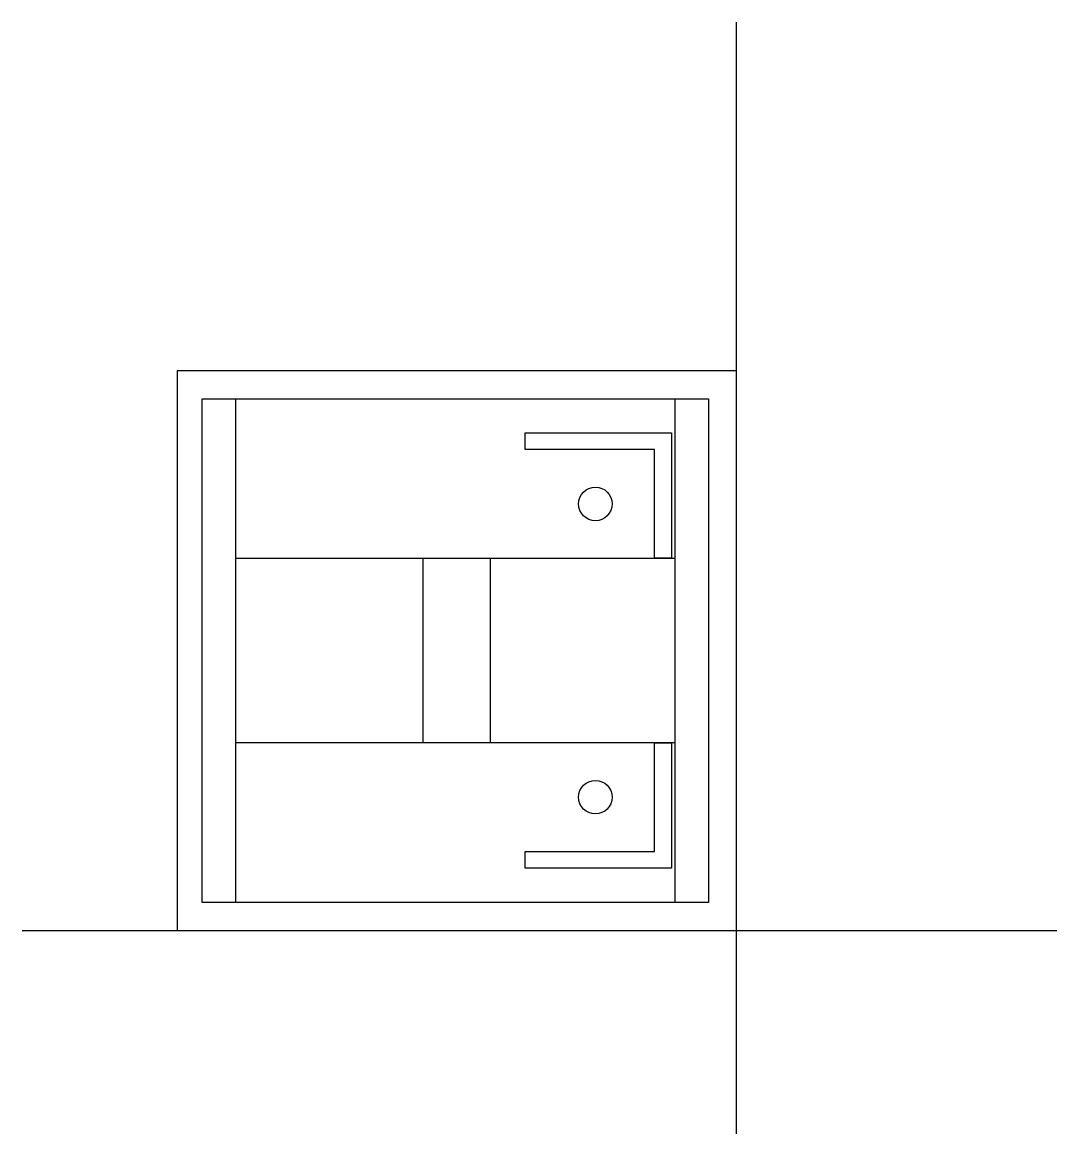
# Model space of a CAD drawing. Header units: millimetres. Extents: x -24.4 to 68, y -31.9 to 67.4.
import ezdxf

# ---------------------------------------------------------------- set-up
doc = ezdxf.new("R2010")
doc.units = ezdxf.units.MM
doc.layers.get('0').update_dxf_attribs({"linetype": 'CONTINUOUS'})

msp = doc.modelspace()

# ---------------------------------------------------------------- linework, layer by layer
for p, q in [((39.4, -31.923), (39.4, 67.384)), ((-24.434, -13.75), (68.025, -13.75))]:
    msp.add_line(p, q)
for points in [[(-10.6, -13.75), (39.4, -13.75), (39.4, 36.25), (-10.6, 36.25)], [(-8.35, 33.75), (36.9, 33.75), (36.9, -11.25), (-8.35, -11.25)], [(-5.35, 33.75), (33.9, 33.75), (33.9, -11.25), (-5.35, -11.25)], [(32.082, 19.5), (32.082, 29.2), (20.5, 29.2), (20.5, 30.7), (33.582, 30.7), (33.582, 19.5)], [(-5.35, 19.5), (33.9, 19.5), (33.9, 3), (-5.35, 3)], [(11.4, 19.5), (17.4, 19.5), (17.4, 3), (11.4, 3)], [(33.582, -8.2), (20.5, -8.2), (20.5, -6.7), (32.082, -6.7), (32.082, 3), (33.582, 3)]]:
    msp.add_lwpolyline(points, close=True)
for centre in [(26.791, 24.35), (26.791, -1.85)]:
    msp.add_circle(centre, 1.5)

doc.saveas('drawing.dxf')
